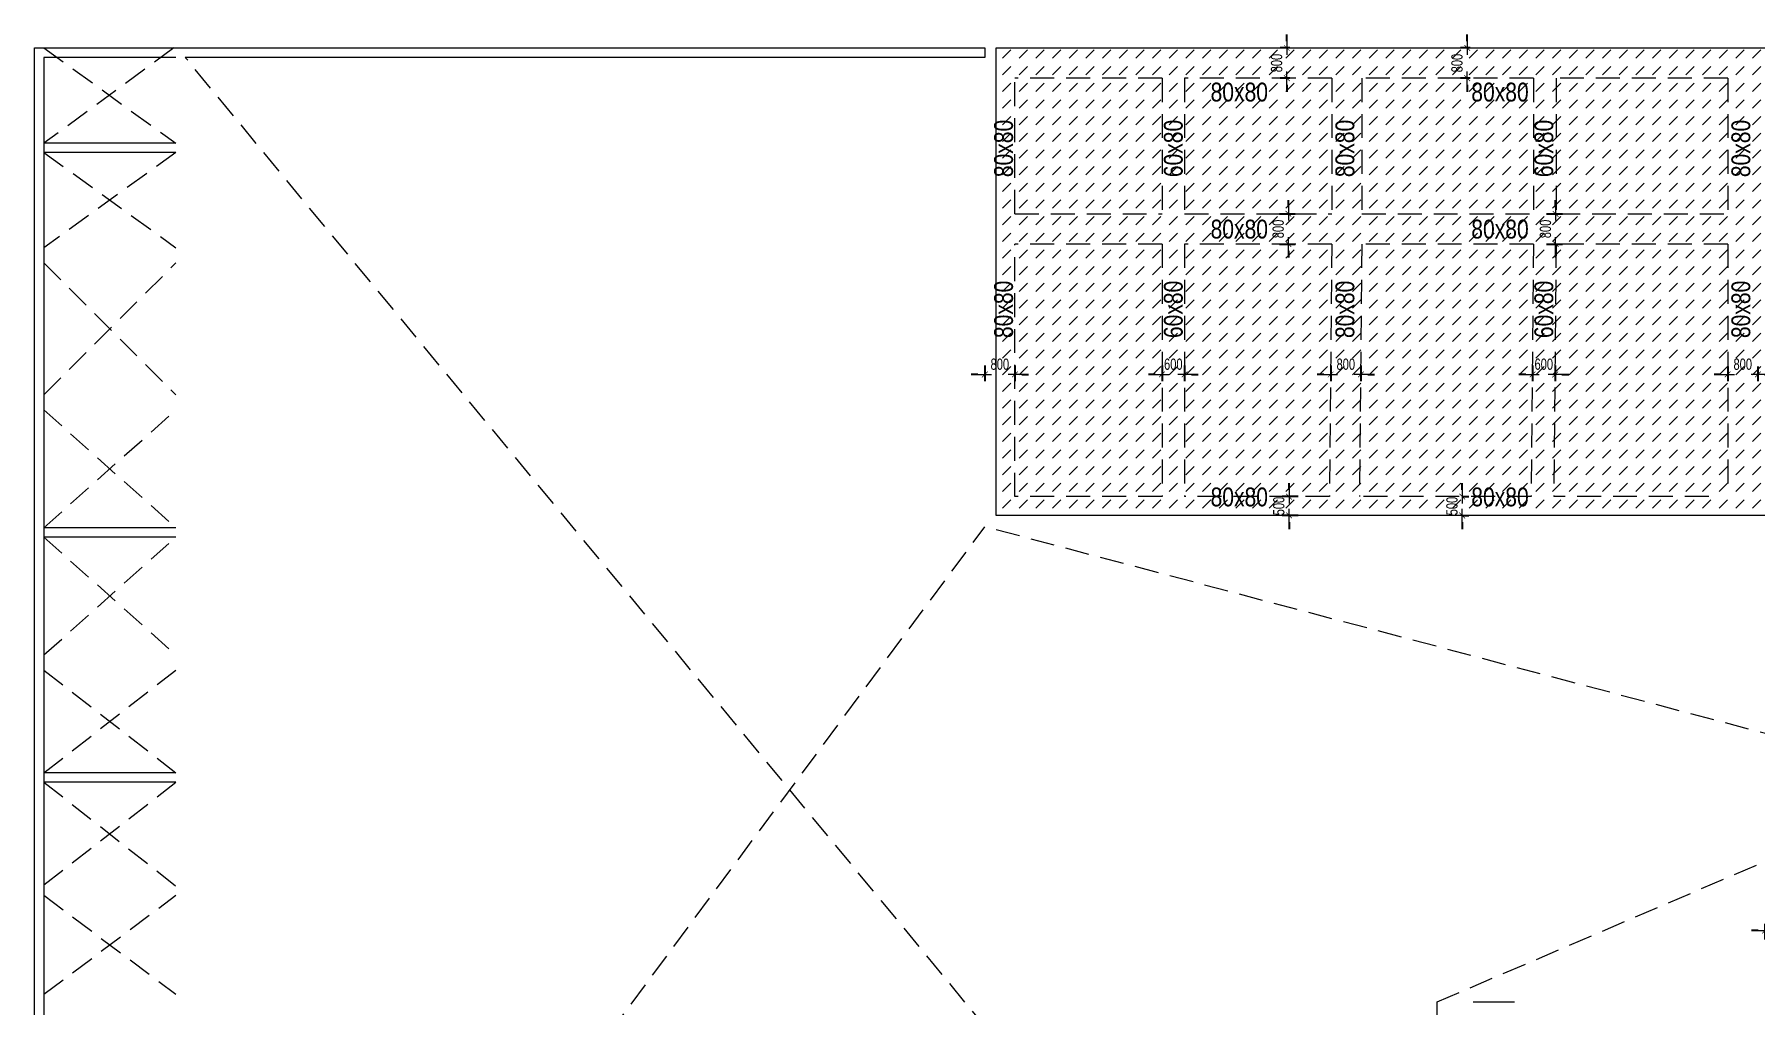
# Model space of a CAD drawing. Header units: millimetres. Extents: x 40 to 217000, y 40 to 90716.
# Drawn here: x 400 to 46040, y 64100 to 89860 of the extents above; entities that cross this region are included whole.
import ezdxf
from ezdxf.enums import TextEntityAlignment as Align

# ---------------------------------------------------------------- set-up
doc = ezdxf.new("R2010")
doc.units = ezdxf.units.MM
doc.header["$MEASUREMENT"] = 0
doc.header["$PDMODE"] = 1
doc.linetypes.add('DASHED2', pattern=[9.525, 6.35, -3.175])
doc.linetypes.add('HIDDEN2', pattern=[4.7625, 3.175, -1.5875])
doc.layers.get('Defpoints').update_dxf_attribs({"lineweight": 9})
doc.layers.add('Kich thuoc dam diml', color=230, linetype='Continuous', plot=False)
doc.layers.add('NDC. KT Dam', color=42, linetype='Continuous')
for name, color, linetype, lineweight in [('NDC_S_BEAM', 3, 'HIDDEN2', 20), ('NDC_S_DIM', 1, 'Continuous', 15), ('NDC_S_HATCH MATERIAL', 8, 'Continuous', 9), ('NDC_S_OPENING', 9, 'DASHED2', 13), ('NDC_S_SLAB', 2, 'Continuous', 20)]:
    doc.layers.add(name, color=color, linetype=linetype, lineweight=lineweight)
doc.styles.add('ARIAL', font='arial.ttf', dxfattribs={"width": 0.8})
doc.styles.add('NDC_DIM', font='', dxfattribs={"width": 0.75})
doc.styles.get('NDC_DIM').set_extended_font_data('Dotum')
doc.dimstyles.new('NDC_dim_100', dxfattribs={"dimscale": 120, "dimtxt": 2.5, "dimasz": 1.5, "dimexe": 1.5, "dimexo": 2.5, "dimgap": 1, "dimtad": 1, "dimdec": 0, "dimzin": 0, "dimdsep": 46, "dimtxsty": 'NDC_DIM', "dimblk": 'DIMMARK', "dimcen": 0.09, "dimdle": 1.2, "dimclrd": 1, "dimclre": 1, "dimclrt": 3, "dimadec": 0, "dimazin": 0, "dimtfac": 1, "dimtdec": 0, "dimtix": 1, "dimtofl": 0, "dimtmove": 0, "dimatfit": 3, "dimfxl": 0, "dimtolj": 1, "dimtzin": 0, "dimarcsym": 0})

# ---------------------------------------------------------------- blocks, each defined once
blk = doc.blocks.new('DIMMARK')
at = {"layer": 'NDC_S_DIM', "color": 1}
blk.add_line((-1.5, 0), (1, 0), dxfattribs=at)
at = {"layer": 'NDC_S_DIM', "color": 2, "const_width": 0.1}
blk.add_lwpolyline([(-0.42, -0.42), (0.42, 0.42)], dxfattribs=at)
blk = doc.blocks.new('*D1385')
at = {"layer": 'Defpoints', "color": 0, "transparency": 16777216}
for p in [(32876, 85100), (33652, 85100), (32876, 84300)]:
    blk.add_point(p, dxfattribs=at)
at = {"layer": 'Kich thuoc dam diml', "color": 1, "lineweight": -2, "transparency": 16777216}
for p, q in [((33652, 85280), (33652, 85460)), ((33412, 85100), (33832, 85100)), ((33412, 84300), (33832, 84300)), ((33652, 84120), (33652, 83940))]:
    blk.add_line(p, q, dxfattribs=at)
at = {"layer": 'Kich thuoc dam diml', "color": 1, "lineweight": -2, "transparency": 16777216, "xscale": 180, "yscale": 180, "zscale": 180}
for p, rotation in [((33652, 85100), 270), ((33652, 84300), 90)]:
    blk.add_blockref('DIMMARK', p, dxfattribs=dict(at, rotation=rotation))
at = {"layer": 'Kich thuoc dam diml', "color": 3, "transparency": 16777216, "insert": (33382, 84700), "char_height": 300, "attachment_point": 5, "rotation": 90, "style": 'NDC_DIM'}
blk.add_mtext('\\A1;800', dxfattribs=at)
blk = doc.blocks.new('*D1386')
at = {"layer": 'Defpoints', "color": 0, "transparency": 16777216}
for p in [(39961, 85100), (40738, 85100), (39961, 84300)]:
    blk.add_point(p, dxfattribs=at)
at = {"layer": 'Kich thuoc dam diml', "color": 1, "lineweight": -2, "transparency": 16777216}
for p, q in [((40738, 85280), (40738, 85460)), ((40498, 85100), (40918, 85100)), ((40498, 84300), (40918, 84300)), ((40738, 84120), (40738, 83940))]:
    blk.add_line(p, q, dxfattribs=at)
at = {"layer": 'Kich thuoc dam diml', "color": 1, "lineweight": -2, "transparency": 16777216, "xscale": 180, "yscale": 180, "zscale": 180}
for p, rotation in [((40738, 85100), 270), ((40738, 84300), 90)]:
    blk.add_blockref('DIMMARK', p, dxfattribs=dict(at, rotation=rotation))
at = {"layer": 'Kich thuoc dam diml', "color": 3, "transparency": 16777216, "insert": (40468, 84700), "char_height": 300, "attachment_point": 5, "rotation": 90, "style": 'NDC_DIM'}
blk.add_mtext('\\A1;800', dxfattribs=at)
blk = doc.blocks.new('*D1390')
at = {"layer": 'Defpoints', "color": 0, "transparency": 16777216}
for p in [(33610, 89500), (33992, 89500), (33992, 88700)]:
    blk.add_point(p, dxfattribs=at)
at = {"layer": 'Kich thuoc dam diml', "color": 1, "lineweight": -2, "transparency": 16777216}
for p, q in [((33692, 89500), (33430, 89500)), ((33610, 89680), (33610, 89860)), ((33692, 88700), (33430, 88700)), ((33610, 88520), (33610, 88340))]:
    blk.add_line(p, q, dxfattribs=at)
at = {"layer": 'Kich thuoc dam diml', "color": 1, "lineweight": -2, "transparency": 16777216, "xscale": 180, "yscale": 180, "zscale": 180}
for p, rotation in [((33610, 89500), 270), ((33610, 88700), 90)]:
    blk.add_blockref('DIMMARK', p, dxfattribs=dict(at, rotation=rotation))
at = {"layer": 'Kich thuoc dam diml', "color": 3, "transparency": 16777216, "insert": (33340, 89100), "char_height": 300, "attachment_point": 5, "rotation": 90, "style": 'NDC_DIM'}
blk.add_mtext('\\A1;800', dxfattribs=at)
blk = doc.blocks.new('*D1391')
at = {"layer": 'Defpoints', "color": 0, "transparency": 16777216}
for p in [(38393, 89500), (38776, 89500), (38776, 88700)]:
    blk.add_point(p, dxfattribs=at)
at = {"layer": 'Kich thuoc dam diml', "color": 1, "lineweight": -2, "transparency": 16777216}
for p, q in [((38476, 89500), (38213, 89500)), ((38393, 89680), (38393, 89860)), ((38476, 88700), (38213, 88700)), ((38393, 88520), (38393, 88340))]:
    blk.add_line(p, q, dxfattribs=at)
at = {"layer": 'Kich thuoc dam diml', "color": 1, "lineweight": -2, "transparency": 16777216, "xscale": 180, "yscale": 180, "zscale": 180}
for p, rotation in [((38393, 89500), 270), ((38393, 88700), 90)]:
    blk.add_blockref('DIMMARK', p, dxfattribs=dict(at, rotation=rotation))
at = {"layer": 'Kich thuoc dam diml', "color": 3, "transparency": 16777216, "insert": (38123, 89100), "char_height": 300, "attachment_point": 5, "rotation": 90, "style": 'NDC_DIM'}
blk.add_mtext('\\A1;800', dxfattribs=at)
blk = doc.blocks.new('*D1412')
at = {"layer": 'Defpoints', "color": 0, "transparency": 16777216}
for p in [(33668, 77600), (59438, 77600), (59034, 77100)]:
    blk.add_point(p, dxfattribs=at)
at = {"layer": 'Kich thuoc dam diml', "color": 1, "lineweight": -2, "transparency": 16777216}
for p, q in [((33908, 77600), (33488, 77600)), ((33668, 77780), (33668, 77960)), ((33908, 77100), (33488, 77100)), ((33668, 76920), (33668, 76740))]:
    blk.add_line(p, q, dxfattribs=at)
at = {"layer": 'Kich thuoc dam diml', "color": 1, "lineweight": -2, "transparency": 16777216, "xscale": 180, "yscale": 180, "zscale": 180}
for p, rotation in [((33668, 77600), 270), ((33668, 77100), 90)]:
    blk.add_blockref('DIMMARK', p, dxfattribs=dict(at, rotation=rotation))
at = {"layer": 'Kich thuoc dam diml', "color": 3, "transparency": 16777216, "insert": (33398, 77350), "char_height": 300, "attachment_point": 5, "rotation": 90, "style": 'NDC_DIM'}
blk.add_mtext('\\A1;500', dxfattribs=at)
blk = doc.blocks.new('*D1413')
at = {"layer": 'Defpoints', "color": 0, "transparency": 16777216}
for p in [(37951, 77600), (38260, 77600), (37951, 77100)]:
    blk.add_point(p, dxfattribs=at)
at = {"layer": 'Kich thuoc dam diml', "color": 1, "lineweight": -2, "transparency": 16777216}
for p, q in [((38251, 77600), (38440, 77600)), ((38260, 77780), (38260, 77960)), ((38251, 77100), (38440, 77100)), ((38260, 76920), (38260, 76740))]:
    blk.add_line(p, q, dxfattribs=at)
at = {"layer": 'Kich thuoc dam diml', "color": 1, "lineweight": -2, "transparency": 16777216, "xscale": 180, "yscale": 180, "zscale": 180}
for p, rotation in [((38260, 77600), 270), ((38260, 77100), 90)]:
    blk.add_blockref('DIMMARK', p, dxfattribs=dict(at, rotation=rotation))
at = {"layer": 'Kich thuoc dam diml', "color": 3, "transparency": 16777216, "insert": (37990, 77350), "char_height": 300, "attachment_point": 5, "rotation": 90, "style": 'NDC_DIM'}
blk.add_mtext('\\A1;500', dxfattribs=at)
blk = doc.blocks.new('*D1421')
at = {"layer": 'Defpoints', "color": 0, "transparency": 16777216}
for p in [(45300, 81350), (46100, 81350), (46100, 80841)]:
    blk.add_point(p, dxfattribs=at)
at = {"layer": 'Kich thuoc dam diml', "color": 1, "lineweight": -2, "transparency": 16777216}
for p, q in [((45120, 80841), (44940, 80841)), ((45300, 81050), (45300, 80661)), ((46100, 81050), (46100, 80661)), ((46280, 80841), (46460, 80841))]:
    blk.add_line(p, q, dxfattribs=at)
at = {"layer": 'Kich thuoc dam diml', "color": 1, "lineweight": -2, "transparency": 16777216, "xscale": 180, "yscale": 180, "zscale": 180}
blk.add_blockref('DIMMARK', (45300, 80841), dxfattribs=at)
at = {"layer": 'Kich thuoc dam diml', "color": 1, "lineweight": -2, "transparency": 16777216, "xscale": 180, "yscale": 180, "zscale": 180, "rotation": 180}
blk.add_blockref('DIMMARK', (46100, 80841), dxfattribs=at)
at = {"layer": 'Kich thuoc dam diml', "color": 3, "transparency": 16777216, "insert": (45700, 81111), "char_height": 300, "attachment_point": 5, "style": 'NDC_DIM'}
blk.add_mtext('\\A1;800', dxfattribs=at)
blk = doc.blocks.new('*D1422')
at = {"layer": 'Defpoints', "color": 0, "transparency": 16777216}
for p in [(40124, 81508), (40724, 81508), (40724, 80841)]:
    blk.add_point(p, dxfattribs=at)
at = {"layer": 'Kich thuoc dam diml', "color": 1, "lineweight": -2, "transparency": 16777216}
for p, q in [((39944, 80841), (39764, 80841)), ((40124, 81081), (40124, 80661)), ((40724, 81081), (40724, 80661)), ((40904, 80841), (41084, 80841))]:
    blk.add_line(p, q, dxfattribs=at)
at = {"layer": 'Kich thuoc dam diml', "color": 1, "lineweight": -2, "transparency": 16777216, "xscale": 180, "yscale": 180, "zscale": 180}
blk.add_blockref('DIMMARK', (40124, 80841), dxfattribs=at)
at = {"layer": 'Kich thuoc dam diml', "color": 1, "lineweight": -2, "transparency": 16777216, "xscale": 180, "yscale": 180, "zscale": 180, "rotation": 180}
blk.add_blockref('DIMMARK', (40724, 80841), dxfattribs=at)
at = {"layer": 'Kich thuoc dam diml', "color": 3, "transparency": 16777216, "insert": (40424, 81111), "char_height": 300, "attachment_point": 5, "style": 'NDC_DIM'}
blk.add_mtext('\\A1;600', dxfattribs=at)
blk = doc.blocks.new('*D1423')
at = {"layer": 'Defpoints', "color": 0, "transparency": 16777216}
for p in [(34774, 81444), (35574, 81437), (35574, 80841)]:
    blk.add_point(p, dxfattribs=at)
at = {"layer": 'Kich thuoc dam diml', "color": 1, "lineweight": -2, "transparency": 16777216}
for p, q in [((34594, 80841), (34414, 80841)), ((34774, 81081), (34774, 80661)), ((35574, 81081), (35574, 80661)), ((35754, 80841), (35934, 80841))]:
    blk.add_line(p, q, dxfattribs=at)
at = {"layer": 'Kich thuoc dam diml', "color": 1, "lineweight": -2, "transparency": 16777216, "xscale": 180, "yscale": 180, "zscale": 180}
blk.add_blockref('DIMMARK', (34774, 80841), dxfattribs=at)
at = {"layer": 'Kich thuoc dam diml', "color": 1, "lineweight": -2, "transparency": 16777216, "xscale": 180, "yscale": 180, "zscale": 180, "rotation": 180}
blk.add_blockref('DIMMARK', (35574, 80841), dxfattribs=at)
at = {"layer": 'Kich thuoc dam diml', "color": 3, "transparency": 16777216, "insert": (35174, 81111), "char_height": 300, "attachment_point": 5, "style": 'NDC_DIM'}
blk.add_mtext('\\A1;800', dxfattribs=at)
blk = doc.blocks.new('*D1424')
at = {"layer": 'Defpoints', "color": 0, "transparency": 16777216}
for p in [(30300, 81561), (30900, 81561), (30900, 80841)]:
    blk.add_point(p, dxfattribs=at)
at = {"layer": 'Kich thuoc dam diml', "color": 1, "lineweight": -2, "transparency": 16777216}
for p, q in [((30120, 80841), (29940, 80841)), ((30300, 81081), (30300, 80661)), ((30900, 81081), (30900, 80661)), ((31080, 80841), (31260, 80841))]:
    blk.add_line(p, q, dxfattribs=at)
at = {"layer": 'Kich thuoc dam diml', "color": 1, "lineweight": -2, "transparency": 16777216, "xscale": 180, "yscale": 180, "zscale": 180}
blk.add_blockref('DIMMARK', (30300, 80841), dxfattribs=at)
at = {"layer": 'Kich thuoc dam diml', "color": 1, "lineweight": -2, "transparency": 16777216, "xscale": 180, "yscale": 180, "zscale": 180, "rotation": 180}
blk.add_blockref('DIMMARK', (30900, 80841), dxfattribs=at)
at = {"layer": 'Kich thuoc dam diml', "color": 3, "transparency": 16777216, "insert": (30600, 81111), "char_height": 300, "attachment_point": 5, "style": 'NDC_DIM'}
blk.add_mtext('\\A1;600', dxfattribs=at)
blk = doc.blocks.new('*D1425')
at = {"layer": 'Defpoints', "color": 0, "transparency": 16777216}
for p in [(25600, 81578), (26400, 81570), (26400, 80841)]:
    blk.add_point(p, dxfattribs=at)
at = {"layer": 'Kich thuoc dam diml', "color": 1, "lineweight": -2, "transparency": 16777216}
for p, q in [((25420, 80841), (25240, 80841)), ((25600, 81081), (25600, 80661)), ((26400, 81081), (26400, 80661)), ((26580, 80841), (26760, 80841))]:
    blk.add_line(p, q, dxfattribs=at)
at = {"layer": 'Kich thuoc dam diml', "color": 1, "lineweight": -2, "transparency": 16777216, "xscale": 180, "yscale": 180, "zscale": 180}
blk.add_blockref('DIMMARK', (25600, 80841), dxfattribs=at)
at = {"layer": 'Kich thuoc dam diml', "color": 1, "lineweight": -2, "transparency": 16777216, "xscale": 180, "yscale": 180, "zscale": 180, "rotation": 180}
blk.add_blockref('DIMMARK', (26400, 80841), dxfattribs=at)
at = {"layer": 'Kich thuoc dam diml', "color": 3, "transparency": 16777216, "insert": (26000, 81111), "char_height": 300, "attachment_point": 5, "style": 'NDC_DIM'}
blk.add_mtext('\\A1;800', dxfattribs=at)
blk = doc.blocks.new('*D1445')
at = {"layer": 'Defpoints', "color": 0, "transparency": 16777216}
for p in [(46790, 66091), (46290, 64426), (46790, 64426)]:
    blk.add_point(p, dxfattribs=at)
at = {"layer": 'Kich thuoc dam diml', "color": 1, "lineweight": -2, "transparency": 16777216}
for p, q in [((46290, 65851), (46290, 66271)), ((46790, 65851), (46790, 66271)), ((46110, 66091), (45930, 66091)), ((46970, 66091), (47150, 66091))]:
    blk.add_line(p, q, dxfattribs=at)
at = {"layer": 'Kich thuoc dam diml', "color": 1, "lineweight": -2, "transparency": 16777216, "xscale": 180, "yscale": 180, "zscale": 180}
blk.add_blockref('DIMMARK', (46290, 66091), dxfattribs=at)
at = {"layer": 'Kich thuoc dam diml', "color": 1, "lineweight": -2, "transparency": 16777216, "xscale": 180, "yscale": 180, "zscale": 180, "rotation": 180}
blk.add_blockref('DIMMARK', (46790, 66091), dxfattribs=at)
at = {"layer": 'Kich thuoc dam diml', "color": 3, "transparency": 16777216, "insert": (46540, 66361), "char_height": 300, "attachment_point": 5, "style": 'NDC_DIM'}
blk.add_mtext('\\A1;500', dxfattribs=at)

msp = doc.modelspace()

# ---------------------------------------------------------------- hatches: boundary and pattern name
at = {"layer": 'NDC_S_HATCH MATERIAL'}
h = msp.add_hatch(dxfattribs=at)
h.set_pattern_fill('DASH', color=256, scale=2500, angle=45)
h.set_pattern_definition([(45, (-4e-07, 400), (0, 441.9417), [312.5, -312.5])])
h.paths.add_polyline_path([(25900, 89500), (67000, 89500), (67000, 77100), (25900, 77100)])

# ---------------------------------------------------------------- linework, layer by layer
at = {"layer": 'NDC_S_BEAM', "ltscale": 200}
for p, q in [((30300, 88700), (26400, 88700)), ((26400, 85100), (26400, 88700)), ((30300, 88700), (30300, 85100)), ((30900, 88700), (30900, 85100)), ((34800, 88700), (30900, 88700)), ((34800, 88700), (34800, 85100)), ((35600, 88700), (35600, 85100)), ((40150, 88700), (35600, 88700)), ((40150, 88700), (40150, 85100)), ((40750, 88700), (40750, 85100)), ((45300, 88700), (40750, 88700)), ((45300, 88700), (45300, 85100)), ((26400, 85100), (30300, 85100)), ((30900, 85100), (34800, 85100)), ((35600, 85100), (40150, 85100)), ((40750, 85100), (45300, 85100)), ((30300, 84300), (26400, 84300)), ((26400, 77600), (26400, 84300)), ((30300, 84300), (30300, 77600)), ((34800, 84300), (30900, 84300)), ((30900, 84300), (30900, 77600)), ((34800, 84300), (34738.2, 77600)), ((35600, 84300), (35538.2, 77600)), ((40150, 84300), (35600, 84300)), ((40150, 84300), (40088.2, 77600)), ((40750, 84300), (40688.2, 77600)), ((45300, 84300), (40750, 84300)), ((45300, 84300), (45300, 77906.4)), ((30300, 77600), (26400, 77600)), ((34738.2, 77600), (30900, 77600)), ((40088.2, 77600), (35538.2, 77600)), ((44800, 77600), (40688.2, 77600))]:
    msp.add_line(p, q, dxfattribs=at)
at = {"layer": 'NDC_S_HATCH MATERIAL'}
msp.add_lwpolyline([(25900, 89500), (67000, 89500), (67000, 77100), (25900, 77100)], close=True, dxfattribs=at)
at = {"layer": 'NDC_S_OPENING', "ltscale": 100}
for p, q in [((650, 89500), (4151.1, 86975)), ((4100, 89500), (651.1, 86975)), ((37200, 49500), (4400, 89250)), ((4151.1, 86725), (650, 84200)), ((651.1, 86725), (4150, 84200)), ((650, 83800), (4150, 80300)), ((650, 80300), (4150, 83800)), ((650, 79900), (4150, 76775)), ((650, 76775), (4150, 79900)), ((3750, 47300), (25600, 76800)), ((63350, 66800), (25600, 76800)), ((37600, 64200), (67000, 76800)), ((650, 76525), (4150, 73400)), ((650, 73400), (4150, 76525)), ((650, 73000), (4150, 70275)), ((650, 70275), (4150, 73000)), ((650, 70025), (4150, 67275)), ((650, 67300), (4150, 70025)), ((650, 67025), (4150, 64400)), ((650, 64400), (4150, 67025))]:
    msp.add_line(p, q, dxfattribs=at)
at = {"layer": 'NDC_S_SLAB', "ltscale": 200}
for p, q in [((4151.1, 86975), (651.1, 86975)), ((4151.1, 86725), (651.1, 86725)), ((4150, 76775), (650, 76775)), ((4150, 76525), (650, 76525)), ((4150, 70275), (650, 70275)), ((4150, 70025), (650, 70025))]:
    msp.add_line(p, q, dxfattribs=at)
at = {"layer": 'NDC_S_SLAB'}
msp.add_line((38550, 64200), (39650, 64200), dxfattribs=at)
for points in [[(400, 89500), (25600, 89500), (25600, 89250), (4400, 89250)], [(4150, 89250), (650, 89250), (650, 32700), (400, 32700), (400, 89500)], [(41100, 51800), (37600, 51800), (37600, 64200)]]:
    msp.add_lwpolyline(points, dxfattribs=at)

# ---------------------------------------------------------------- texts
at = {"layer": 'NDC. KT Dam', "style": 'ARIAL', "width": 0.8}
for p in [(32349, 88331.2), (39262.4, 88331.2), (32349, 84696.2), (39262.4, 84696.2), (32349, 77591.5), (39262.4, 77591.5)]:
    msp.add_text('80x80', height=500, dxfattribs=at).set_placement(p, align=Align.MIDDLE_CENTER)
for s, p in [('80x80', (26098.6, 86834.7)), ('60x80', (30598.6, 86834.5)), ('80x80', (35149, 86834.7)), ('60x80', (40424.5, 86834)), ('80x80', (45649, 86834.5)), ('80x80', (26098.6, 82566.3)), ('60x80', (30598.6, 82566.1)), ('80x80', (35149, 82566.3)), ('60x80', (40424.5, 82565.6)), ('80x80', (45649, 82566.1))]:
    msp.add_text(s, height=500, rotation=90, dxfattribs=at).set_placement(p, align=Align.MIDDLE_CENTER)

# ---------------------------------------------------------------- dimensions: what is measured, and where the dimension line sits
at = {"layer": 'Kich thuoc dam diml'}
for base, p1, p2, picture, middle in [((33609.5, 89500), (33992.2, 88700), (33992.2, 89500), '*D1390', (33339.5, 89100)), ((38392.9, 89500), (38775.5, 88700), (38775.5, 89500), '*D1391', (38122.9, 89100)), ((33652.3, 85100), (32875.8, 84300), (32875.8, 85100), '*D1385', (33382.3, 84700)), ((40737.7, 85100), (39961.2, 84300), (39961.2, 85100), '*D1386', (40467.7, 84700)), ((33668, 77600), (59034.4, 77100), (59438.2, 77600), '*D1412', (33398, 77350)), ((38259.8, 77600), (37951.3, 77100), (37951.3, 77600), '*D1413', (37989.8, 77350))]:
    dim = msp.add_linear_dim(base=base, p1=p1, p2=p2, angle=90, dimstyle='NDC_dim_100', override={"dimfxl": 2}, dxfattribs=at)
    dim.commit()
    dim.dimension.update_dxf_attribs({"geometry": picture, "text_midpoint": middle})
for base, p1, p2, picture, middle in [((26399.8, 80840.8), (25600, 81577.6), (26399.8, 81570.4), '*D1425', (25999.9, 81110.8)), ((30900, 80840.8), (30300, 81560.8), (30900, 81560.8), '*D1424', (30600, 81110.8)), ((35573.6, 80840.8), (34773.6, 81444.1), (35573.6, 81436.8), '*D1423', (35173.6, 81110.8)), ((40724.2, 80840.8), (40124.2, 81508.3), (40724.2, 81508.3), '*D1422', (40424.2, 81110.8)), ((46100, 80840.8), (45300, 81349.5), (46100, 81349.5), '*D1421', (45700, 81110.8)), ((46790, 66091.1), (46290, 64425.7), (46790, 64425.7), '*D1445', (46540, 66361.1))]:
    dim = msp.add_linear_dim(base=base, p1=p1, p2=p2, dimstyle='NDC_dim_100', override={"dimfxl": 2}, dxfattribs=at)
    dim.commit()
    dim.dimension.update_dxf_attribs({"geometry": picture, "text_midpoint": middle})

doc.saveas('drawing.dxf')
